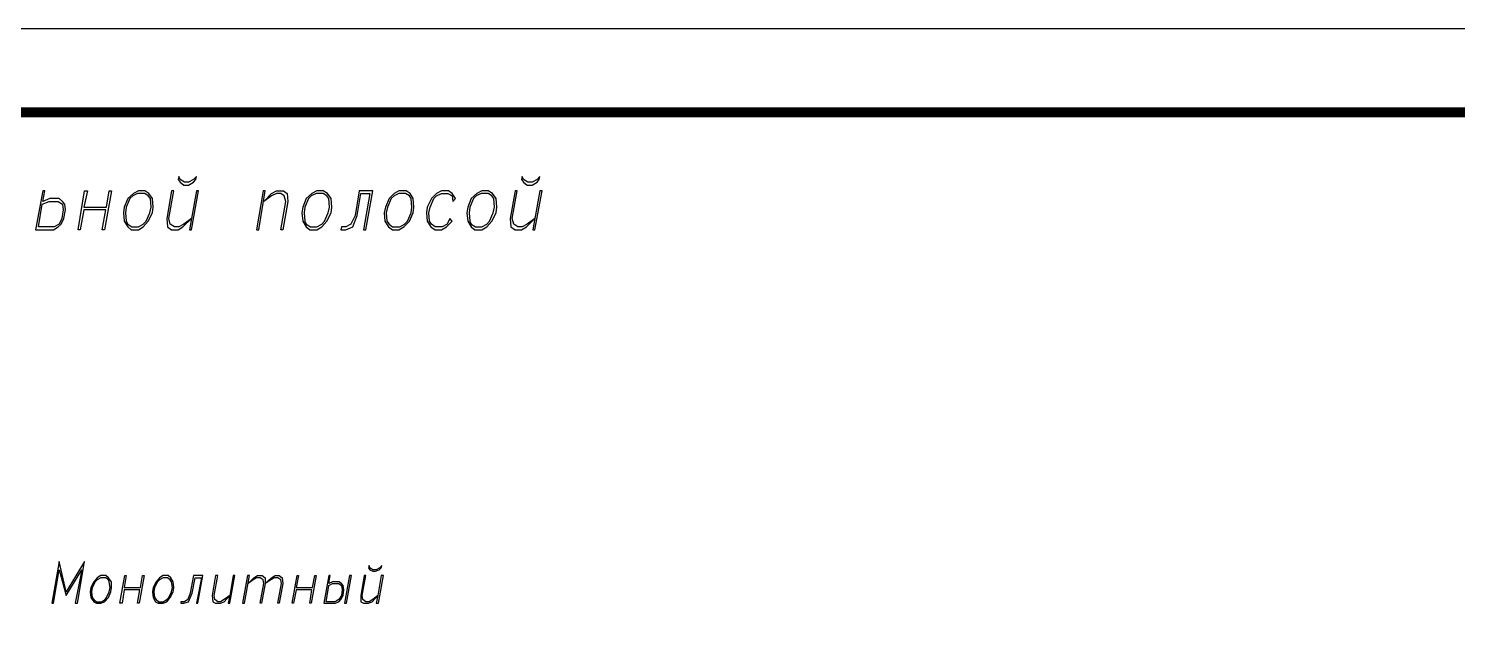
# Model space of a CAD drawing. Header units: millimetres. Extents: x 4241 to 6572, y 870 to 1291.
# Drawn here: x 5175.5 to 5260.9, y 1254.8 to 1290.7 of the extents above; entities that cross this region are included whole.
import ezdxf
from ezdxf.enums import TextEntityAlignment as Align

# ---------------------------------------------------------------- set-up
doc = ezdxf.new("R2010")
doc.units = ezdxf.units.MM
doc.layers.add('_Штамп_рамка', color=7, linetype='Continuous')
doc.layers.add('PDF _0', color=7, linetype='Continuous')
doc.styles.add('Romans_2.5', font='romans.shx', dxfattribs={"width": 0.75, "height": 2.5})

# ---------------------------------------------------------------- blocks, each defined once
blk = doc.blocks.new('*U779')
blk.add_lwpolyline([(0, 0), (0, 420), (1189, 420), (1189, 0), (0, 0)])
at = {"const_width": 0.6}
blk.add_lwpolyline([(20, 5), (20, 415), (1184, 415), (1184, 5), (20, 5)], dxfattribs=at)
at = {"style": 'Romans_2.5', "width": 0.75}
blk.add_attdef('ФОРМАТ', text='', height=2.5, dxfattribs=at).set_placement((1149, 2.5), align=Align.MIDDLE_LEFT)

msp = doc.modelspace()

# ---------------------------------------------------------------- linework, layer by layer
at = {"layer": 'PDF _0', "lineweight": 25}
for points in [[(5185.5251, 1281.8133), (5185.3557, 1281.6439), (5185.0594, 1281.4746), (5184.8054, 1281.4746), (5184.5514, 1281.6439), (5184.4667, 1281.8133), (5184.4244, 1281.6439), (5184.5514, 1281.4746), (5184.763, 1281.3053), (5185.0594, 1281.3053), (5185.3557, 1281.4746), (5185.4827, 1281.6439)], [(5206.0575, 1281.8133), (5205.8881, 1281.6439), (5205.5918, 1281.4746), (5205.3378, 1281.4746), (5205.0838, 1281.6439), (5204.9991, 1281.8133), (5204.9567, 1281.6439), (5205.0838, 1281.4746), (5205.2954, 1281.3053), (5205.5918, 1281.3053), (5205.8881, 1281.4746), (5206.0151, 1281.6439)], [(5176.3384, 1280.9666), (5175.9151, 1278.6382), (5176.9734, 1278.6382), (5177.2698, 1278.8075), (5177.4391, 1278.9768), (5177.6085, 1279.3155), (5177.6931, 1279.8235), (5177.6508, 1280.1622), (5177.5238, 1280.3316), (5177.3121, 1280.5009), (5176.7618, 1280.5009), (5176.3384, 1280.3316), (5176.4654, 1280.9666)], [(5176.2961, 1280.1622), (5176.7194, 1280.3316), (5177.2698, 1280.3316), (5177.5238, 1280.1622), (5177.5661, 1279.8235), (5177.4815, 1279.3155), (5177.3121, 1278.9768), (5177.0158, 1278.8075), (5176.0844, 1278.8075)], [(5178.5822, 1278.6382), (5178.4552, 1278.6382), (5178.8362, 1280.9666), (5179.0055, 1280.9666), (5178.7938, 1279.9929), (5180.1486, 1279.9929), (5180.3179, 1280.9666), (5180.4449, 1280.9666), (5180.0216, 1278.6382), (5179.8945, 1278.6382), (5180.1062, 1279.8235), (5178.7938, 1279.8235)], [(5182.0536, 1280.9666), (5181.7573, 1280.7972), (5181.4186, 1280.5009), (5181.2069, 1279.9929), (5181.1646, 1279.6542), (5181.2069, 1279.1462), (5181.4186, 1278.8075), (5181.6303, 1278.6382), (5182.0536, 1278.6382), (5182.35, 1278.8075), (5182.6463, 1279.1462), (5182.9003, 1279.6542), (5182.9427, 1279.9929), (5182.9003, 1280.5009), (5182.6886, 1280.7972), (5182.4346, 1280.9666)], [(5182.0113, 1280.7972), (5181.7149, 1280.6702), (5181.5456, 1280.5009), (5181.3339, 1279.9929), (5181.2916, 1279.6542), (5181.3339, 1279.1462), (5181.4186, 1278.9768), (5181.6726, 1278.8075), (5182.0536, 1278.8075), (5182.35, 1278.9768), (5182.5193, 1279.1462), (5182.731, 1279.6542), (5182.8156, 1279.9929), (5182.7733, 1280.5009), (5182.6463, 1280.6702), (5182.4346, 1280.7972)], [(5185.2287, 1279.3155), (5184.763, 1278.9768), (5184.4667, 1278.8075), (5184.2127, 1278.8075), (5183.9587, 1278.9768), (5183.874, 1279.3155), (5184.1704, 1280.9666), (5184.0434, 1280.9666), (5183.747, 1279.3155), (5183.7893, 1278.8075), (5184.0434, 1278.6382), (5184.4244, 1278.6382), (5184.7207, 1278.8075), (5185.2287, 1279.3155), (5185.1017, 1278.6382), (5185.2287, 1278.6382), (5185.6521, 1280.9666), (5185.5251, 1280.9666)], [(5189.2505, 1278.6382), (5189.6316, 1280.9666), (5189.5045, 1280.9666), (5189.1235, 1278.6382)], [(5190.6899, 1278.6382), (5190.5629, 1278.6382), (5190.8593, 1280.3316), (5190.7746, 1280.6702), (5190.5629, 1280.7972), (5190.3089, 1280.7972), (5190.0126, 1280.6702), (5189.5469, 1280.3316), (5190.0126, 1280.7972), (5190.3089, 1280.9666), (5190.7323, 1280.9666), (5190.9439, 1280.7972), (5190.9863, 1280.3316)], [(5192.722, 1280.9666), (5192.4256, 1280.7972), (5192.087, 1280.5009), (5191.8753, 1279.9929), (5191.833, 1279.6542), (5191.8753, 1279.1462), (5192.087, 1278.8075), (5192.2986, 1278.6382), (5192.722, 1278.6382), (5193.0183, 1278.8075), (5193.3147, 1279.1462), (5193.5687, 1279.6542), (5193.611, 1279.9929), (5193.5687, 1280.5009), (5193.357, 1280.7972), (5193.103, 1280.9666)], [(5192.6797, 1280.7972), (5192.3833, 1280.6702), (5192.214, 1280.5009), (5192.0023, 1279.9929), (5191.96, 1279.6542), (5192.0023, 1279.1462), (5192.087, 1278.9768), (5192.341, 1278.8075), (5192.722, 1278.8075), (5193.0183, 1278.9768), (5193.1877, 1279.1462), (5193.3993, 1279.6542), (5193.484, 1279.9929), (5193.4417, 1280.5009), (5193.3147, 1280.6702), (5193.103, 1280.7972)], [(5195.5161, 1278.6382), (5195.6431, 1278.6382), (5196.0664, 1280.9666), (5195.2621, 1280.9666), (5195.0081, 1279.4849), (5194.7541, 1278.9768), (5194.4577, 1278.8075), (5194.2037, 1278.8075), (5194.1614, 1278.6382), (5194.4577, 1278.6382), (5194.8811, 1278.8075), (5195.1351, 1279.4849), (5195.3467, 1280.7972), (5195.8971, 1280.7972)], [(5197.6328, 1280.9666), (5197.3365, 1280.7972), (5197.0401, 1280.5009), (5196.8285, 1279.9929), (5196.7438, 1279.6542), (5196.7861, 1279.1462), (5196.9978, 1278.8075), (5197.2518, 1278.6382), (5197.6328, 1278.6382), (5197.9292, 1278.8075), (5198.2678, 1279.1462), (5198.4795, 1279.6542), (5198.5219, 1279.9929), (5198.4795, 1280.5009), (5198.3102, 1280.7972), (5198.0562, 1280.9666)], [(5197.6328, 1280.7972), (5197.3365, 1280.6702), (5197.1671, 1280.5009), (5196.9555, 1279.9929), (5196.8708, 1279.6542), (5196.9131, 1279.1462), (5197.0401, 1278.9768), (5197.2518, 1278.8075), (5197.6752, 1278.8075), (5197.9715, 1278.9768), (5198.1408, 1279.1462), (5198.3525, 1279.6542), (5198.3949, 1279.9929), (5198.3525, 1280.5009), (5198.2678, 1280.6702), (5198.0138, 1280.7972)], [(5200.8079, 1279.1462), (5200.6809, 1279.3155), (5200.5116, 1278.9768), (5200.2153, 1278.8075), (5199.7919, 1278.8075), (5199.5802, 1278.9768), (5199.4532, 1279.1462), (5199.4109, 1279.6542), (5199.4956, 1279.9929), (5199.7072, 1280.5009), (5199.8766, 1280.6702), (5200.1729, 1280.7972), (5200.5539, 1280.7972), (5200.8079, 1280.6702), (5200.8503, 1280.3316), (5201.0196, 1280.5009), (5200.8079, 1280.7972), (5200.5963, 1280.9666), (5200.1729, 1280.9666), (5199.8766, 1280.7972), (5199.5802, 1280.5009), (5199.3262, 1279.9929), (5199.2839, 1279.6542), (5199.3262, 1279.1462), (5199.5379, 1278.8075), (5199.7919, 1278.6382), (5200.1729, 1278.6382), (5200.4693, 1278.8075)], [(5202.586, 1280.9666), (5202.2897, 1280.7972), (5201.951, 1280.5009), (5201.7393, 1279.9929), (5201.697, 1279.6542), (5201.7393, 1279.1462), (5201.951, 1278.8075), (5202.1627, 1278.6382), (5202.586, 1278.6382), (5202.8823, 1278.8075), (5203.1787, 1279.1462), (5203.4327, 1279.6542), (5203.475, 1279.9929), (5203.4327, 1280.5009), (5203.221, 1280.7972), (5202.967, 1280.9666)], [(5202.5437, 1280.7972), (5202.2473, 1280.6702), (5202.078, 1280.5009), (5201.8663, 1279.9929), (5201.824, 1279.6542), (5201.8663, 1279.1462), (5201.951, 1278.9768), (5202.205, 1278.8075), (5202.586, 1278.8075), (5202.8823, 1278.9768), (5203.0517, 1279.1462), (5203.2634, 1279.6542), (5203.348, 1279.9929), (5203.3057, 1280.5009), (5203.1787, 1280.6702), (5202.967, 1280.7972)], [(5205.7611, 1279.3155), (5205.2954, 1278.9768), (5204.9991, 1278.8075), (5204.7451, 1278.8075), (5204.4911, 1278.9768), (5204.4064, 1279.3155), (5204.7027, 1280.9666), (5204.5757, 1280.9666), (5204.2794, 1279.3155), (5204.3217, 1278.8075), (5204.5757, 1278.6382), (5204.9567, 1278.6382), (5205.2531, 1278.8075), (5205.7611, 1279.3155), (5205.6341, 1278.6382), (5205.7611, 1278.6382), (5206.1845, 1280.9666), (5206.0575, 1280.9666)], [(5178.2858, 1256.3277), (5178.4128, 1256.3277), (5178.8362, 1258.8255), (5177.7355, 1257.0051), (5177.3121, 1258.8255), (5176.8888, 1256.3277), (5176.9734, 1256.3277), (5177.3121, 1258.3175), (5177.7355, 1256.7934), (5178.6668, 1258.3175)], [(5196.6168, 1258.5715), (5196.4898, 1258.4445), (5196.2781, 1258.3175), (5196.0664, 1258.3175), (5195.8971, 1258.4445), (5195.8548, 1258.5715), (5195.8124, 1258.4445), (5195.8971, 1258.3175), (5196.0664, 1258.2328), (5196.2358, 1258.2328), (5196.4475, 1258.3175), (5196.5745, 1258.4445)], [(5179.8099, 1257.9788), (5179.5982, 1257.8518), (5179.3865, 1257.5978), (5179.2172, 1257.2591), (5179.1749, 1257.0051), (5179.2172, 1256.6664), (5179.3865, 1256.4124), (5179.5559, 1256.3277), (5179.8099, 1256.3277), (5180.0216, 1256.4124), (5180.2756, 1256.6664), (5180.4026, 1257.0051), (5180.4449, 1257.2591), (5180.4449, 1257.5978), (5180.2756, 1257.8518), (5180.1062, 1257.9788)], [(5179.8099, 1257.8518), (5179.5982, 1257.7248), (5179.4712, 1257.5978), (5179.3019, 1257.2591), (5179.2595, 1257.0051), (5179.3019, 1256.6664), (5179.3865, 1256.5394), (5179.5559, 1256.4124), (5179.8522, 1256.4124), (5180.0639, 1256.5394), (5180.1486, 1256.6664), (5180.3179, 1257.0051), (5180.3602, 1257.2591), (5180.3179, 1257.5978), (5180.2756, 1257.7248), (5180.1062, 1257.8518)], [(5181.0799, 1256.3277), (5180.9529, 1256.3277), (5181.2493, 1257.9788), (5181.3339, 1257.9788), (5181.2069, 1257.2591), (5182.1806, 1257.2591), (5182.3076, 1257.9788), (5182.3923, 1257.9788), (5182.096, 1256.3277), (5182.0113, 1256.3277), (5182.1383, 1257.1321), (5181.2069, 1257.1321)], [(5183.5353, 1257.9788), (5183.3237, 1257.8518), (5183.112, 1257.5978), (5182.9427, 1257.2591), (5182.9003, 1257.0051), (5182.9427, 1256.6664), (5183.0697, 1256.4124), (5183.239, 1256.3277), (5183.5353, 1256.3277), (5183.747, 1256.4124), (5183.9587, 1256.6664), (5184.128, 1257.0051), (5184.1704, 1257.2591), (5184.128, 1257.5978), (5184.001, 1257.8518), (5183.8317, 1257.9788)], [(5183.5353, 1257.8518), (5183.3237, 1257.7248), (5183.1967, 1257.5978), (5183.0273, 1257.2591), (5182.985, 1257.0051), (5183.0273, 1256.6664), (5183.112, 1256.5394), (5183.2813, 1256.4124), (5183.5353, 1256.4124), (5183.747, 1256.5394), (5183.874, 1256.6664), (5184.0434, 1257.0051), (5184.0857, 1257.2591), (5184.0434, 1257.5978), (5183.9587, 1257.7248), (5183.7893, 1257.8518)], [(5185.5251, 1256.3277), (5185.6097, 1256.3277), (5185.9061, 1257.9788), (5185.3557, 1257.9788), (5185.1441, 1256.9204), (5185.0171, 1256.5394), (5184.8054, 1256.4124), (5184.5937, 1256.4124), (5184.5937, 1256.3277), (5184.763, 1256.3277), (5185.0594, 1256.4124), (5185.2711, 1256.9204), (5185.4404, 1257.8518), (5185.8214, 1257.8518)], [(5187.5148, 1256.7934), (5187.1761, 1256.5394), (5186.9645, 1256.4124), (5186.7951, 1256.4124), (5186.6258, 1256.5394), (5186.5834, 1256.7934), (5186.7951, 1257.9788), (5186.6681, 1257.9788), (5186.4564, 1256.7934), (5186.4988, 1256.4124), (5186.6681, 1256.3277), (5186.9645, 1256.3277), (5187.1761, 1256.4124), (5187.5148, 1256.7934), (5187.4301, 1256.3277), (5187.5148, 1256.3277), (5187.8112, 1257.9788), (5187.7265, 1257.9788)], [(5188.4038, 1256.3277), (5188.7002, 1257.9788), (5188.5732, 1257.9788), (5188.2768, 1256.3277)], [(5189.4199, 1256.3277), (5189.3352, 1256.3277), (5189.5469, 1257.5131), (5189.5045, 1257.7248), (5189.3352, 1257.8518), (5189.1235, 1257.8518), (5188.9119, 1257.7248), (5188.6155, 1257.5131), (5188.9542, 1257.8518), (5189.1659, 1257.9788), (5189.4622, 1257.9788), (5189.6316, 1257.8518), (5189.6316, 1257.5131)], [(5190.4782, 1256.3277), (5190.3936, 1256.3277), (5190.6053, 1257.5131), (5190.5629, 1257.7248), (5190.3936, 1257.8518), (5190.1819, 1257.8518), (5189.9702, 1257.7248), (5189.6316, 1257.5131), (5190.0126, 1257.8518), (5190.2242, 1257.9788), (5190.4782, 1257.9788), (5190.6476, 1257.8518), (5190.6899, 1257.5131)], [(5191.3249, 1256.3277), (5191.2403, 1256.3277), (5191.5366, 1257.9788), (5191.6213, 1257.9788), (5191.4943, 1257.2591), (5192.468, 1257.2591), (5192.595, 1257.9788), (5192.6797, 1257.9788), (5192.3833, 1256.3277), (5192.2986, 1256.3277), (5192.4256, 1257.1321), (5191.4943, 1257.1321)], [(5193.4417, 1257.9788), (5193.1453, 1256.3277), (5193.8227, 1256.3277), (5194.0344, 1256.4124), (5194.1614, 1256.5394), (5194.2884, 1256.7934), (5194.3307, 1257.1321), (5194.2884, 1257.3861), (5194.2037, 1257.5131), (5194.0344, 1257.5978), (5193.6534, 1257.5978), (5193.4417, 1257.5131), (5193.5264, 1257.9788)], [(5193.4417, 1257.3861), (5193.6534, 1257.5131), (5194.0344, 1257.5131), (5194.2037, 1257.3861), (5194.246, 1257.1321), (5194.2037, 1256.7934), (5194.0344, 1256.5394), (5193.8227, 1256.4124), (5193.2723, 1256.4124)], [(5194.7964, 1257.9788), (5194.6694, 1257.9788), (5194.373, 1256.3277), (5194.5001, 1256.3277)], [(5196.3628, 1256.7934), (5196.0664, 1256.5394), (5195.8548, 1256.4124), (5195.6431, 1256.4124), (5195.4738, 1256.5394), (5195.4314, 1256.7934), (5195.6431, 1257.9788), (5195.5584, 1257.9788), (5195.3467, 1256.7934), (5195.3467, 1256.4124), (5195.5161, 1256.3277), (5195.8124, 1256.3277), (5196.0241, 1256.4124), (5196.3628, 1256.7934), (5196.2781, 1256.3277), (5196.4051, 1256.3277), (5196.7015, 1257.9788), (5196.5745, 1257.9788)]]:
    msp.add_lwpolyline(points, close=True, dxfattribs=at)

# ---------------------------------------------------------------- block references
at = {"layer": '_Штамп_рамка'}
msp.add_blockref('*U779', (4819.0524, 870.6532), dxfattribs=at)

doc.saveas('drawing.dxf')
